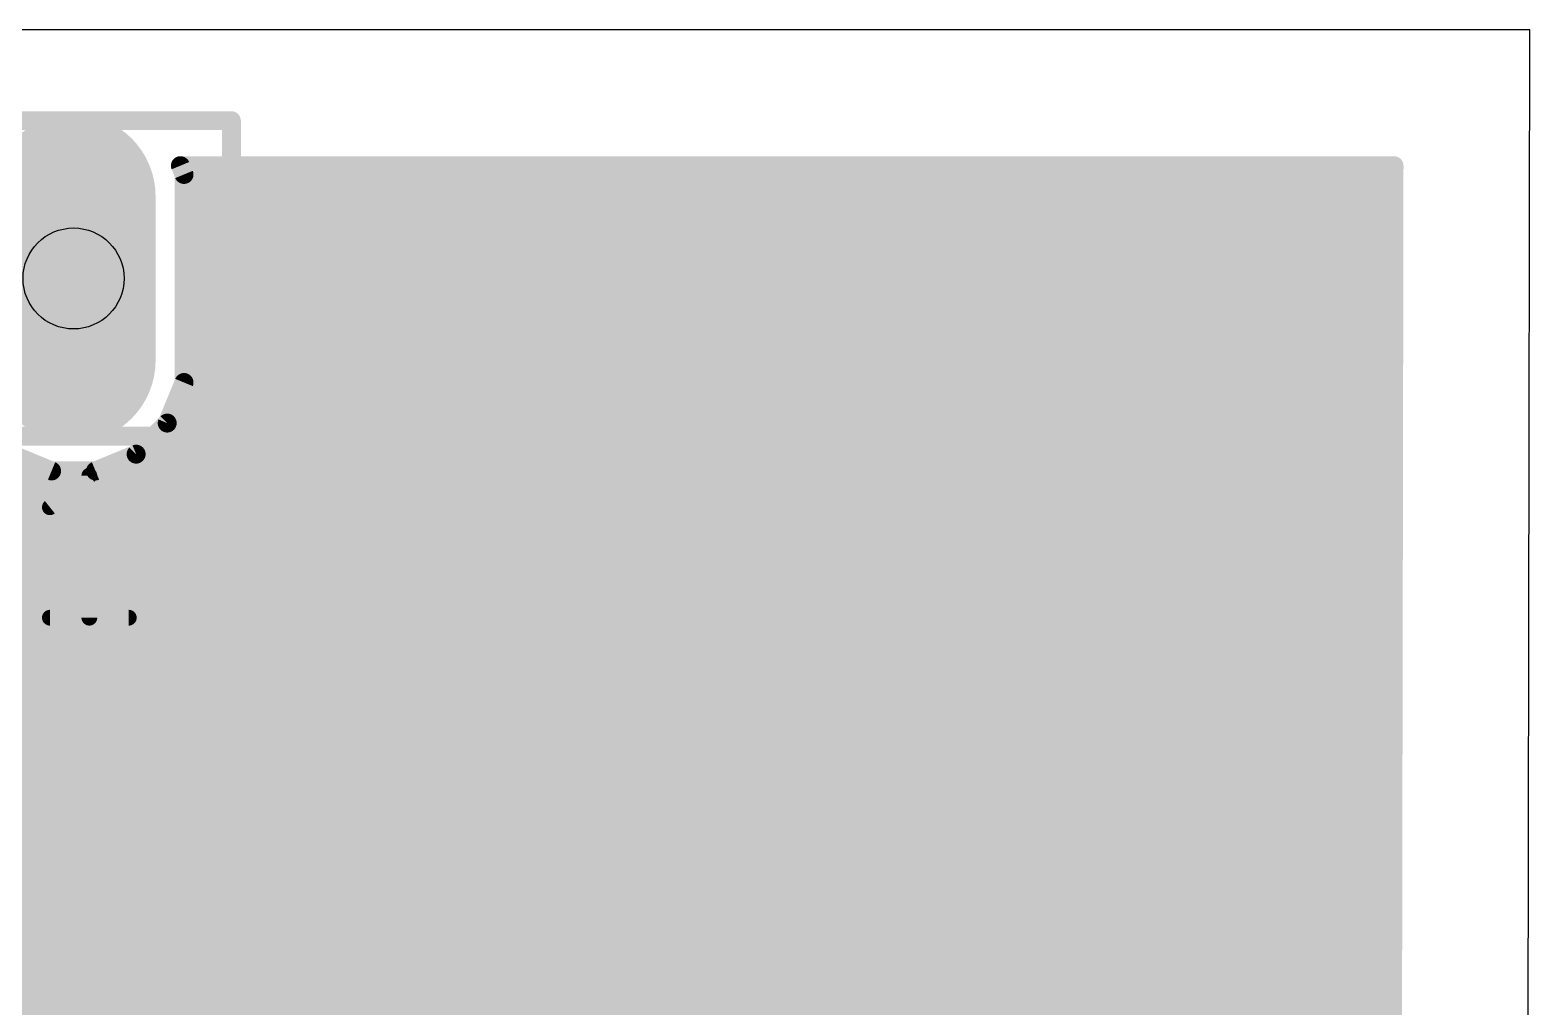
# Model space of a CAD drawing. Extents: x -0.1 to 57, y -0.1 to 41.
# Drawn here: x 44.93 to 57, y 33.14 to 41 of the extents above; entities that cross this region are included whole.
import ezdxf

# ---------------------------------------------------------------- set-up
doc = ezdxf.new("R2010")
doc.units = 0
for name, color, linetype in [('16', 175, 'CONTINUOUS'), ('17', 82, 'CONTINUOUS'), ('20', 30, 'CONTINUOUS'), ('21', 253, 'CONTINUOUS'), ('44', 253, 'CONTINUOUS')]:
    doc.layers.add(name, color=color, linetype=linetype)

# ---------------------------------------------------------------- blocks, each defined once
blk = doc.blocks.new('LONGP100')
at = {"const_width": 1}
blk.add_lwpolyline([(-0.5, 0), (0.5, 0)], dxfattribs=at)
at = {"const_width": 0.5}
for points in [[(-0.5, 0.25, 1), (-0.5, -0.25)], [(0.5, -0.25, 1), (0.5, 0.25)]]:
    blk.add_lwpolyline(points, format="xyb", dxfattribs=at)

msp = doc.modelspace()

# ---------------------------------------------------------------- linework, layer by layer
at = {"layer": '16', "const_width": 0.1524}
for points in [[(46.169, 39.8372), (46.1398, 39.9078)], [(46.1398, 39.9078), (55.9059, 39.9078)], [(55.9059, 39.9078), (55.8397, 1.1265)], [(46.169, 38.1628), (46.169, 39.8372)], [(46.169, 39.7764), (55.9057, 39.7764)], [(46.169, 39.624), (55.9054, 39.624)], [(46.169, 39.4716), (55.9052, 39.4716)], [(46.169, 39.3192), (55.9049, 39.3192)], [(46.169, 39.1668), (55.9047, 39.1668)], [(46.169, 39.0144), (55.9044, 39.0144)], [(46.169, 38.862), (55.9041, 38.862)], [(46.169, 38.7096), (55.9039, 38.7096)], [(46.169, 38.5572), (55.9036, 38.5572)], [(46.169, 38.4048), (55.9034, 38.4048)], [(46.169, 38.2524), (55.9031, 38.2524)], [(46.0337, 37.836), (46.169, 38.1628)], [(46.143, 38.1), (55.9028, 38.1)], [(46.0799, 37.9476), (55.9026, 37.9476)], [(45.7836, 37.5859), (46.0337, 37.836)], [(45.9928, 37.7952), (55.9023, 37.7952)], [(44.7764, 37.5859), (45.1032, 37.4506)], [(45.4568, 37.4506), (45.7836, 37.5859)], [(45.8404, 37.6428), (55.9021, 37.6428)], [(43.2521, 37.4904), (45.0071, 37.4904)], [(45.5529, 37.4904), (55.9018, 37.4904)], [(45.1032, 37.4506), (45.4568, 37.4506)], [(10.0248, 37.338), (55.9015, 37.338)], [(10.0248, 37.1856), (55.9013, 37.1856)], [(10.0248, 37.0332), (55.901, 37.0332)], [(10.0248, 36.8808), (55.9008, 36.8808)], [(10.0248, 36.7284), (55.9005, 36.7284)], [(10.0248, 36.576), (55.9002, 36.576)], [(10.0248, 36.4236), (55.9, 36.4236)], [(10.0248, 36.2712), (55.8997, 36.2712)], [(10.0248, 36.1188), (55.8995, 36.1188)], [(10.0248, 35.9664), (55.8992, 35.9664)], [(10.0248, 35.814), (55.8989, 35.814)], [(10.0248, 35.6616), (55.8987, 35.6616)], [(10.0248, 35.5092), (55.8984, 35.5092)], [(10.0248, 35.3568), (55.8982, 35.3568)], [(10.0576, 35.2044), (55.8979, 35.2044)], [(10.21, 35.052), (55.8976, 35.052)], [(10.3624, 34.8996), (55.8974, 34.8996)], [(10.5148, 34.7472), (55.8971, 34.7472)], [(10.6672, 34.5948), (55.8969, 34.5948)], [(10.8196, 34.4424), (55.8966, 34.4424)], [(10.972, 34.29), (55.8963, 34.29)], [(11.1244, 34.1376), (55.8961, 34.1376)], [(11.2768, 33.9852), (55.8958, 33.9852)], [(11.4292, 33.8328), (55.8956, 33.8328)], [(11.5816, 33.6804), (55.8953, 33.6804)], [(11.734, 33.528), (55.895, 33.528)], [(11.8864, 33.3756), (55.8948, 33.3756)], [(12.0388, 33.2232), (55.8945, 33.2232)], [(12.1912, 33.0708), (55.8942, 33.0708)]]:
    msp.add_lwpolyline(points, dxfattribs=at)
at = {"layer": '16', "const_width": 0.0762}
for points in [[(46.175, 39.9224, 1), (46.1046, 39.8932)], [(46.1398, 39.9459, 1), (46.1398, 39.8697)], [(55.944, 39.9077, 1), (55.8678, 39.9079)], [(55.9059, 39.8697, 1), (55.9059, 39.9459)], [(46.2071, 39.8372, 1), (46.1309, 39.8372)], [(46.169, 39.8145, 1), (46.169, 39.7383)], [(46.1338, 39.8226, 1), (46.2042, 39.8518)], [(55.9057, 39.7383, 1), (55.9057, 39.8145)], [(46.169, 39.6621, 1), (46.169, 39.5859)], [(55.9054, 39.5859, 1), (55.9054, 39.6621)], [(46.169, 39.5097, 1), (46.169, 39.4335)], [(55.9052, 39.4335, 1), (55.9052, 39.5097)], [(46.169, 39.3573, 1), (46.169, 39.2811)], [(55.9049, 39.2811, 1), (55.9049, 39.3573)], [(46.169, 39.2049, 1), (46.169, 39.1287)], [(55.9047, 39.1287, 1), (55.9047, 39.2049)], [(46.169, 39.0525, 1), (46.169, 38.9763)], [(55.9044, 38.9763, 1), (55.9044, 39.0525)], [(46.169, 38.9001, 1), (46.169, 38.8239)], [(55.9041, 38.8239, 1), (55.9041, 38.9001)], [(46.169, 38.7477, 1), (46.169, 38.6715)], [(55.9039, 38.6715, 1), (55.9039, 38.7477)], [(46.169, 38.5953, 1), (46.169, 38.5191)], [(55.9036, 38.5191, 1), (55.9036, 38.5953)], [(46.169, 38.4429, 1), (46.169, 38.3667)], [(55.9034, 38.3667, 1), (55.9034, 38.4429)], [(46.169, 38.2905, 1), (46.169, 38.2143)], [(55.9031, 38.2143, 1), (55.9031, 38.2905)], [(46.143, 38.1381, 1), (46.143, 38.0619)], [(46.1309, 38.1628, 1), (46.2071, 38.1628)], [(46.2042, 38.1482, 1), (46.1338, 38.1773)], [(55.9028, 38.0619, 1), (55.9028, 38.1381)], [(46.0799, 37.9857, 1), (46.0799, 37.9095)], [(55.9026, 37.9095, 1), (55.9026, 37.9857)], [(46.0606, 37.8091, 1), (46.0067, 37.863)], [(45.9928, 37.8333, 1), (45.9928, 37.7571)], [(45.9985, 37.8506, 1), (46.0689, 37.8214)], [(55.9023, 37.7571, 1), (55.9023, 37.8333)], [(45.7982, 37.5507, 1), (45.769, 37.6211)], [(45.8404, 37.6809, 1), (45.8404, 37.6047)], [(55.9021, 37.6047, 1), (55.9021, 37.6809)], [(45.0071, 37.4523, 1), (45.0071, 37.5285)], [(45.5529, 37.5285, 1), (45.5529, 37.4523)], [(45.7566, 37.6129, 1), (45.8105, 37.559)], [(55.9018, 37.4523, 1), (55.9018, 37.5285)], [(45.1032, 37.4887, 1), (45.1032, 37.4125)], [(45.0886, 37.4154, 1), (45.1177, 37.4858)], [(45.4423, 37.4858, 1), (45.4714, 37.4154)], [(45.4568, 37.4125, 1), (45.4568, 37.4887)], [(55.9015, 37.2999, 1), (55.9015, 37.3761)], [(55.9013, 37.1475, 1), (55.9013, 37.2237)], [(55.901, 36.9951, 1), (55.901, 37.0713)], [(55.9008, 36.8427, 1), (55.9008, 36.9189)], [(55.9005, 36.6903, 1), (55.9005, 36.7665)], [(55.9002, 36.5379, 1), (55.9002, 36.6141)], [(55.9, 36.3855, 1), (55.9, 36.4617)], [(55.8997, 36.2331, 1), (55.8997, 36.3093)], [(55.8995, 36.0807, 1), (55.8995, 36.1569)], [(55.8992, 35.9283, 1), (55.8992, 36.0045)], [(55.8989, 35.7759, 1), (55.8989, 35.8521)], [(55.8987, 35.6235, 1), (55.8987, 35.6997)], [(55.8984, 35.4711, 1), (55.8984, 35.5473)], [(55.8982, 35.3187, 1), (55.8982, 35.3949)], [(55.8979, 35.1663, 1), (55.8979, 35.2425)], [(55.8976, 35.0139, 1), (55.8976, 35.0901)], [(55.8974, 34.8615, 1), (55.8974, 34.9377)], [(55.8971, 34.7091, 1), (55.8971, 34.7853)], [(55.8969, 34.5567, 1), (55.8969, 34.6329)], [(55.8966, 34.4043, 1), (55.8966, 34.4805)], [(55.8963, 34.2519, 1), (55.8963, 34.3281)], [(55.8961, 34.0995, 1), (55.8961, 34.1757)], [(55.8958, 33.9471, 1), (55.8958, 34.0233)], [(55.8956, 33.7947, 1), (55.8956, 33.8709)], [(55.8953, 33.6423, 1), (55.8953, 33.7185)], [(55.895, 33.4899, 1), (55.895, 33.5661)], [(55.8948, 33.3375, 1), (55.8948, 33.4137)], [(55.8945, 33.1851, 1), (55.8945, 33.2613)], [(55.8942, 33.0327, 1), (55.8942, 33.1089)]]:
    msp.add_lwpolyline(points, format="xyb", dxfattribs=at)
at = {"layer": '20'}
for p, q in [((57, 41), (0, 41)), ((56.93, 0.035), (57, 41))]:
    msp.add_line(p, q, dxfattribs=at)
at = {"layer": '21'}
for points, const_width in [([(46.55, 40.27), (44.264, 40.27)], 0.1524), ([(46.55, 37.73), (46.55, 40.27)], 0.1524), ([(44.264, 37.73), (46.55, 37.73)], 0.1524), ([(45.0895, 37.1585), (45.407, 37.4125)], 0.127), ([(45.407, 37.4125), (45.407, 36.2695)], 0.127), ([(45.0895, 36.2695), (45.7245, 36.2695)], 0.127)]:
    msp.add_lwpolyline(points, dxfattribs=dict(at, const_width=const_width))
for points, const_width in [([(46.5881, 40.27, 1), (46.5119, 40.27)], 0.0762), ([(46.55, 40.2319, 1), (46.55, 40.3081)], 0.0762), ([(46.55, 37.6919, 1), (46.55, 37.7681)], 0.0762), ([(46.5119, 37.73, 1), (46.5881, 37.73)], 0.0762), ([(45.4388, 37.4125, 1), (45.3753, 37.4125)], 0.0635), ([(45.4268, 37.3877, 1), (45.3872, 37.4373)], 0.0635), ([(45.0697, 37.1833, 1), (45.1093, 37.1337)], 0.0635), ([(45.0895, 36.3013, 1), (45.0895, 36.2377)], 0.0635), ([(45.7245, 36.2377, 1), (45.7245, 36.3013)], 0.0635), ([(45.3753, 36.2695, 1), (45.4388, 36.2695)], 0.0635)]:
    msp.add_lwpolyline(points, format="xyb", dxfattribs=dict(at, const_width=const_width))
at = {"layer": '44'}
msp.add_circle((45.28, 39), 0.4064, dxfattribs=at)

# ---------------------------------------------------------------- block references
at = {"layer": '17', "xscale": 1.3208, "yscale": 1.3208, "rotation": 270}
msp.add_blockref('LONGP100', (45.28, 39), dxfattribs=at)
msp.add_blockref('LONGP100', (45.28, 39), dxfattribs=at)

doc.saveas('drawing.dxf')
